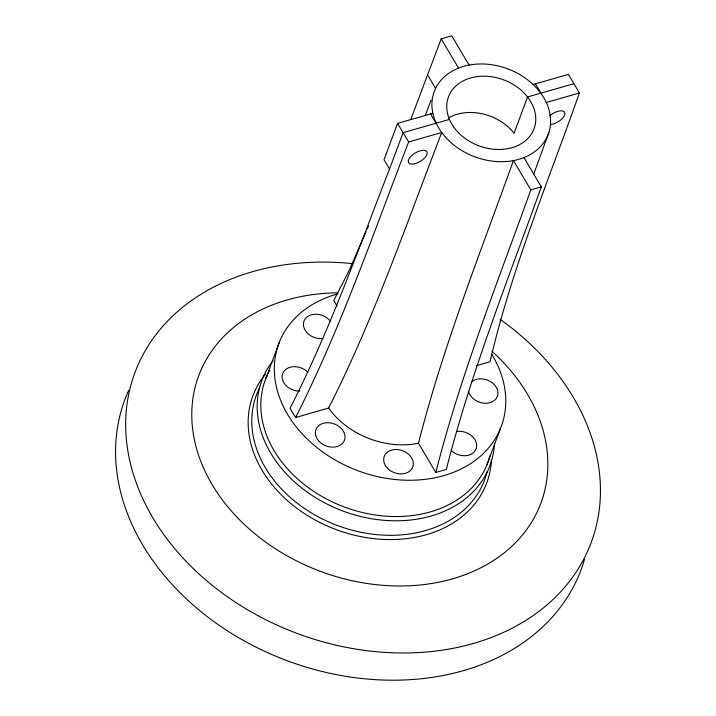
<?xml version="1.0" encoding="UTF-8"?>
<svg xmlns="http://www.w3.org/2000/svg" width="716" height="716" viewBox="0 0 716 716"><rect width="100%" height="100%" fill="white"/><g stroke="black" fill="none" stroke-linecap="round" stroke-linejoin="round"><path stroke-width="1.07" d="M435.811 472.471L418.466 443.231C442.935 346.804 479.845 254.082 513.444 160.59L530.816 189.874C497.253 283.357 460.227 376.043 435.811 472.471L446.319 469.454C470.743 373.027 507.76 280.341 541.323 186.858L523.951 157.574M533.653 174.373L548.859 132.451M533.116 84.515L568.379 74.401L579.414 92.991C548.009 181.927 511.394 269.663 490.03 361.741L476.167 365.715M266.03 378.048L279.526 341.765M432.849 113.271L432.151 108.975A60.86 46.961 20.4 0 1 514.571 71.788A60.86 46.961 20.4 0 1 528.238 155.641A60.86 46.961 20.4 0 1 432.849 113.271L397.586 123.385L384.009 159.695L389.522 168.994C358.215 249.419 329.503 331.275 290.07 408.21L295.583 417.509L328.644 408.03A74.553 57.531 20.4 0 0 418.466 443.231M469.07 65.084L451.698 35.8L441.19 38.816L410.93 119.08M487.077 464.469L500.573 428.186M397.586 123.385L408.621 141.983C372.92 234.544 340.539 328.877 295.583 417.509M431.014 100.222L425.385 115.24M389.522 168.994L403.099 132.684L449.433 119.393M366.082 231.76L348.71 271.337L333.781 300.496L337.138 306.153M367.299 228.869L368.516 225.97M328.644 408.03C373.573 319.372 406.07 225.084 441.727 132.487L408.621 141.983M573.892 83.691L527.558 96.982L514.07 133.274A45.645 35.218 20.4 0 0 448.458 117.863M546.299 102.486L579.414 92.991M530.816 189.874L541.323 186.858M441.19 38.816L458.562 68.101M427.649 75.019L435.498 88.247M489.995 455.609A118.677 91.576 20.4 0 1 342.731 506.373A118.677 91.576 20.4 0 1 269.699 370.351M491.749 354.295A118.677 91.576 20.4 0 1 444.224 475.496A118.677 91.576 20.4 0 1 287.232 413.794A118.677 91.576 20.4 0 1 337.988 293.864M471.978 381.574A15.215 11.742 20.4 0 1 495.114 385.611A15.215 11.742 20.4 0 1 489.073 402.92A15.215 11.742 20.4 0 1 468.568 391.321M456.423 431.56A15.215 11.742 20.4 0 1 474.798 439.436A15.215 11.742 20.4 0 1 470.788 454.374A15.215 11.742 20.4 0 1 451.331 450.552M322.218 338.579A15.215 11.742 20.4 0 1 304.443 328.913A15.215 11.742 20.4 0 1 311.424 314.789A15.215 11.742 20.4 0 1 330.649 321.547M299.78 391.106A15.215 11.742 20.4 0 1 282.847 373.215A15.215 11.742 20.4 0 1 307.799 372.177M436.214 123.188A60.86 46.961 20.4 0 1 430.692 113.889M535.273 83.897A60.86 46.961 20.4 0 1 540.786 93.187M549.781 115.741A10.651 4.896 -30.7 0 1 562.239 110.899A10.651 4.896 -30.7 0 1 562.91 117.827A10.651 4.896 -30.7 0 1 550.631 124.53M494.452 443.983A121.72 93.921 20.4 0 1 342.579 510.902A121.72 93.921 20.4 0 1 273.038 360.685M487.077 471.817A121.72 93.921 20.4 0 1 338.104 525.759A121.72 93.921 20.4 0 1 259.577 387.848M265.672 377.815A121.72 93.921 20.4 0 1 266.97 376.061M491.373 460.325A124.763 96.275 20.4 0 1 334.981 529.16A124.763 96.275 20.4 0 1 265.448 374.137M491.91 351.225A182.589 140.891 20.4 0 1 470.86 572.406A182.589 140.891 20.4 0 1 205.277 471.737A182.589 140.891 20.4 0 1 337.836 292.826M500.001 319.22A243.449 187.852 20.4 0 1 507.188 630.653A243.449 187.852 20.4 0 1 139.987 492.411A243.449 187.852 20.4 0 1 352.245 263.595M584.462 559.518A243.449 187.852 20.4 0 1 287.743 660.931A243.449 187.852 20.4 0 1 128.638 390.497M319.112 441.378A15.215 11.742 20.4 0 0 344.28 440.68A15.215 11.742 20.4 0 0 327.212 422.717A15.215 11.742 20.4 0 0 319.112 441.378M387.544 468.291A15.215 11.742 20.4 0 0 412.64 467.306A15.215 11.742 20.4 0 0 395.322 449.496A15.215 11.742 20.4 0 0 387.544 468.291M458.446 132.684A45.645 35.218 20.4 0 0 533.706 129.596A45.645 35.218 20.4 0 0 481.617 76.236A45.645 35.218 20.4 0 0 458.446 132.684M414.967 163.651A10.651 4.896 -30.7 0 0 427.005 151.926A10.651 4.896 -30.7 0 0 411.279 155.981A10.651 4.896 -30.7 0 0 414.967 163.651"/></g></svg>
